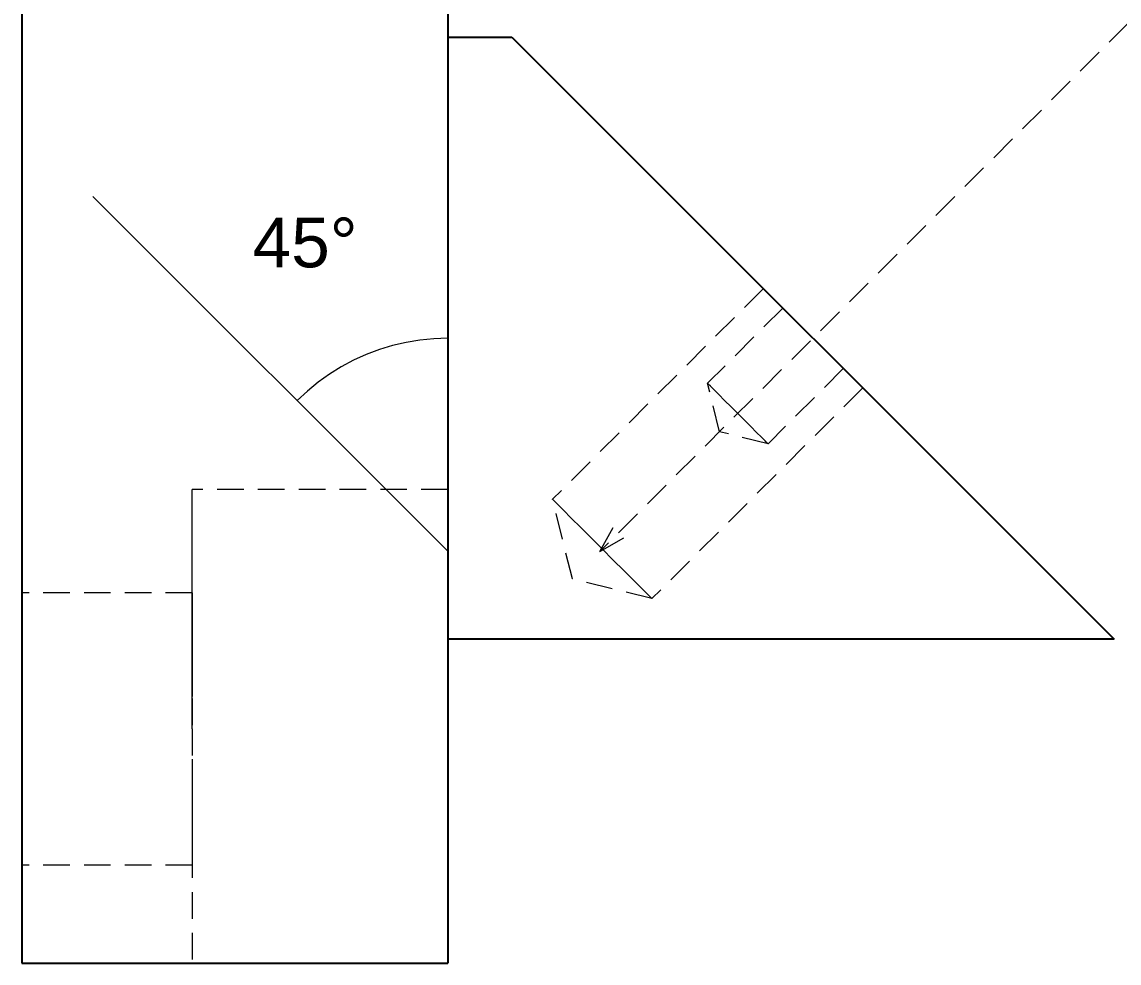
# Paper-space layout '02_PAGE' of a CAD drawing. Header units: millimetres. Extents: x 8 to 412, y 8 to 289.
# Drawn here: x 215.2 to 277.1, y 151.8 to 204.9 of the extents above; entities that cross this region are included whole.
import ezdxf

# ---------------------------------------------------------------- set-up
doc = ezdxf.new("R2010")
doc.units = ezdxf.units.MM
doc.linetypes.add('S45_HIDDEN', pattern=[2.3, 1.5, -0.8])
for name, color, linetype, lineweight in [('ANNOTATIONS', 7, 'CONTINUOUS', 18), ('HIDDEN', 7, 'S45_HIDDEN', 13), ('VISIBLE', 7, 'CONTINUOUS', 25)]:
    doc.layers.add(name, color=color, linetype=linetype, lineweight=lineweight)
doc.styles.add('CJK', font='Arial Unicode.ttf')

psp = doc.layouts.new('02_PAGE')

# ---------------------------------------------------------------- linework, layer by layer
at = {"layer": 'ANNOTATIONS'}
for p, q in [((239.222, 175.024), (219.222, 195.024)), ((239.222, 175.024), (239.222, 195.024)), ((236.881, 186.793), (236.116, 186.615)), ((237.656, 186.921), (236.881, 186.793)), ((238.437, 186.998), (237.656, 186.921)), ((239.222, 187.024), (238.437, 186.998)), ((235.365, 186.387), (234.63, 186.11)), ((236.116, 186.615), (235.365, 186.387)), ((233.915, 185.786), (233.222, 185.416)), ((234.63, 186.11), (233.915, 185.786)), ((232.555, 185.001), (231.917, 184.544)), ((233.222, 185.416), (232.555, 185.001)), ((231.917, 184.544), (231.31, 184.046)), ((231.31, 184.046), (230.737, 183.509)), ((247.786, 175.003), (248.55, 176.361)), ((247.786, 175.003), (249.144, 175.767))]:
    psp.add_line(p, q, dxfattribs=at)
at = {"layer": 'HIDDEN'}
psp.add_line((282.435, 209.651), (247.786, 175.003), dxfattribs=at)
for points in [[(239.222, 170.053), (239.222, 203.994)], [(239.222, 171.52), (239.222, 203.994)], [(257.007, 189.824), (245.128, 177.945)], [(262.607, 184.224), (262.537, 184.294), (262.33, 184.501), (261.996, 184.835), (261.553, 185.278), (261.022, 185.809), (260.43, 186.401), (259.807, 187.024), (259.184, 187.647), (258.592, 188.239), (258.061, 188.77), (257.618, 189.213), (257.284, 189.547), (257.077, 189.754), (257.007, 189.824)], [(258.102, 188.729), (253.859, 184.487)], [(261.513, 185.318), (261.47, 185.361), (261.344, 185.487), (261.141, 185.69), (260.871, 185.96), (260.547, 186.284), (260.187, 186.644), (259.807, 187.024), (259.428, 187.403), (259.067, 187.764), (258.744, 188.087), (258.474, 188.357), (258.27, 188.56), (258.144, 188.687), (258.102, 188.729)], [(261.513, 185.318), (257.27, 181.076)], [(257.27, 181.076), (257.227, 181.118), (257.101, 181.245), (256.898, 181.448), (256.628, 181.718), (256.304, 182.041), (255.944, 182.402), (255.564, 182.781), (255.185, 183.161), (254.824, 183.521), (254.501, 183.845), (254.231, 184.115), (254.028, 184.318), (253.902, 184.444), (253.859, 184.487)], [(254.54, 181.756), (253.859, 184.487)], [(262.607, 184.224), (250.728, 172.344)], [(257.27, 181.076), (254.54, 181.756)], [(224.822, 165), (224.822, 166.512), (224.822, 168.004), (224.822, 169.459), (224.822, 170.857), (224.822, 172.182), (224.822, 173.417), (224.822, 174.546), (224.822, 175.555), (224.822, 176.431), (224.822, 177.163), (224.822, 177.742), (224.822, 178.162), (224.822, 178.415), (224.822, 178.5)], [(239.222, 178.5), (224.822, 178.5)], [(239.222, 165), (239.222, 166.512), (239.222, 168.004), (239.222, 169.459), (239.222, 170.857), (239.222, 172.182), (239.222, 173.417), (239.222, 174.546), (239.222, 175.555), (239.222, 176.431), (239.222, 177.163), (239.222, 177.742), (239.222, 178.162), (239.222, 178.415), (239.222, 178.5)], [(239.222, 171.52), (239.222, 172.401), (239.222, 173.239), (239.222, 174.029), (239.222, 174.767), (239.222, 175.448), (239.222, 176.069), (239.222, 176.625), (239.222, 177.114), (239.222, 177.532), (239.222, 177.878), (239.222, 178.149), (239.222, 178.344), (239.222, 178.461), (239.222, 178.5)], [(250.728, 172.344), (250.658, 172.415), (250.451, 172.622), (250.117, 172.955), (249.674, 173.399), (249.143, 173.93), (248.551, 174.521), (247.928, 175.144), (247.305, 175.768), (246.713, 176.359), (246.182, 176.89), (245.738, 177.334), (245.405, 177.667), (245.198, 177.874), (245.128, 177.945)], [(246.245, 173.462), (245.128, 177.945)], [(250.728, 172.344), (246.245, 173.462)], [(215.222, 172.68), (215.222, 172.487), (215.222, 171.919), (215.222, 171.004), (215.222, 169.788), (215.222, 168.332), (215.222, 166.709), (215.222, 165), (215.222, 163.291), (215.222, 161.668), (215.222, 160.212), (215.222, 158.996), (215.222, 158.081), (215.222, 157.513), (215.222, 157.32)], [(224.822, 172.68), (215.222, 172.68)], [(224.822, 172.68), (224.822, 172.487), (224.822, 171.919), (224.822, 171.004), (224.822, 169.788), (224.822, 168.332), (224.822, 166.709), (224.822, 165), (224.822, 163.291), (224.822, 161.668), (224.822, 160.212), (224.822, 158.996), (224.822, 158.081), (224.822, 157.513), (224.822, 157.32)], [(239.246, 171.52), (239.222, 171.52)], [(239.246, 170.053), (239.246, 170.161), (239.246, 170.268), (239.246, 170.375), (239.246, 170.481), (239.246, 170.587), (239.246, 170.692), (239.246, 170.797), (239.246, 170.902), (239.246, 171.006), (239.246, 171.11), (239.246, 171.213), (239.246, 171.316), (239.246, 171.419), (239.246, 171.52)], [(239.246, 170.053), (239.246, 171.52)], [(239.222, 165), (239.222, 165.37), (239.222, 165.74), (239.222, 166.109), (239.222, 166.477), (239.222, 166.844), (239.222, 167.21), (239.222, 167.574), (239.222, 167.936), (239.222, 168.296), (239.222, 168.653), (239.222, 169.008), (239.222, 169.36), (239.222, 169.708), (239.222, 170.053)], [(239.246, 170.053), (239.222, 170.053)], [(276.778, 170.053), (239.246, 170.053)], [(224.822, 165), (224.822, 151.8)], [(239.222, 165), (239.222, 151.8)], [(224.822, 157.32), (215.222, 157.32)], [(239.222, 151.8), (224.822, 151.8)]]:
    psp.add_lwpolyline(points, dxfattribs=at)
at = {"layer": 'VISIBLE'}
for points in [[(215.222, 238.2), (215.222, 151.8)], [(239.222, 238.2), (239.222, 151.8)], [(239.222, 203.994), (242.837, 203.994)], [(242.837, 203.994), (276.778, 170.053)], [(276.778, 170.053), (239.222, 170.053)], [(215.222, 151.8), (239.222, 151.8)]]:
    psp.add_lwpolyline(points, dxfattribs=at)

# ---------------------------------------------------------------- texts
at = {"layer": 'ANNOTATIONS', "style": 'CJK'}
psp.add_text('45°', height=2.8, dxfattribs=at).set_placement((228.222, 191.024))

doc.saveas('drawing.dxf')
